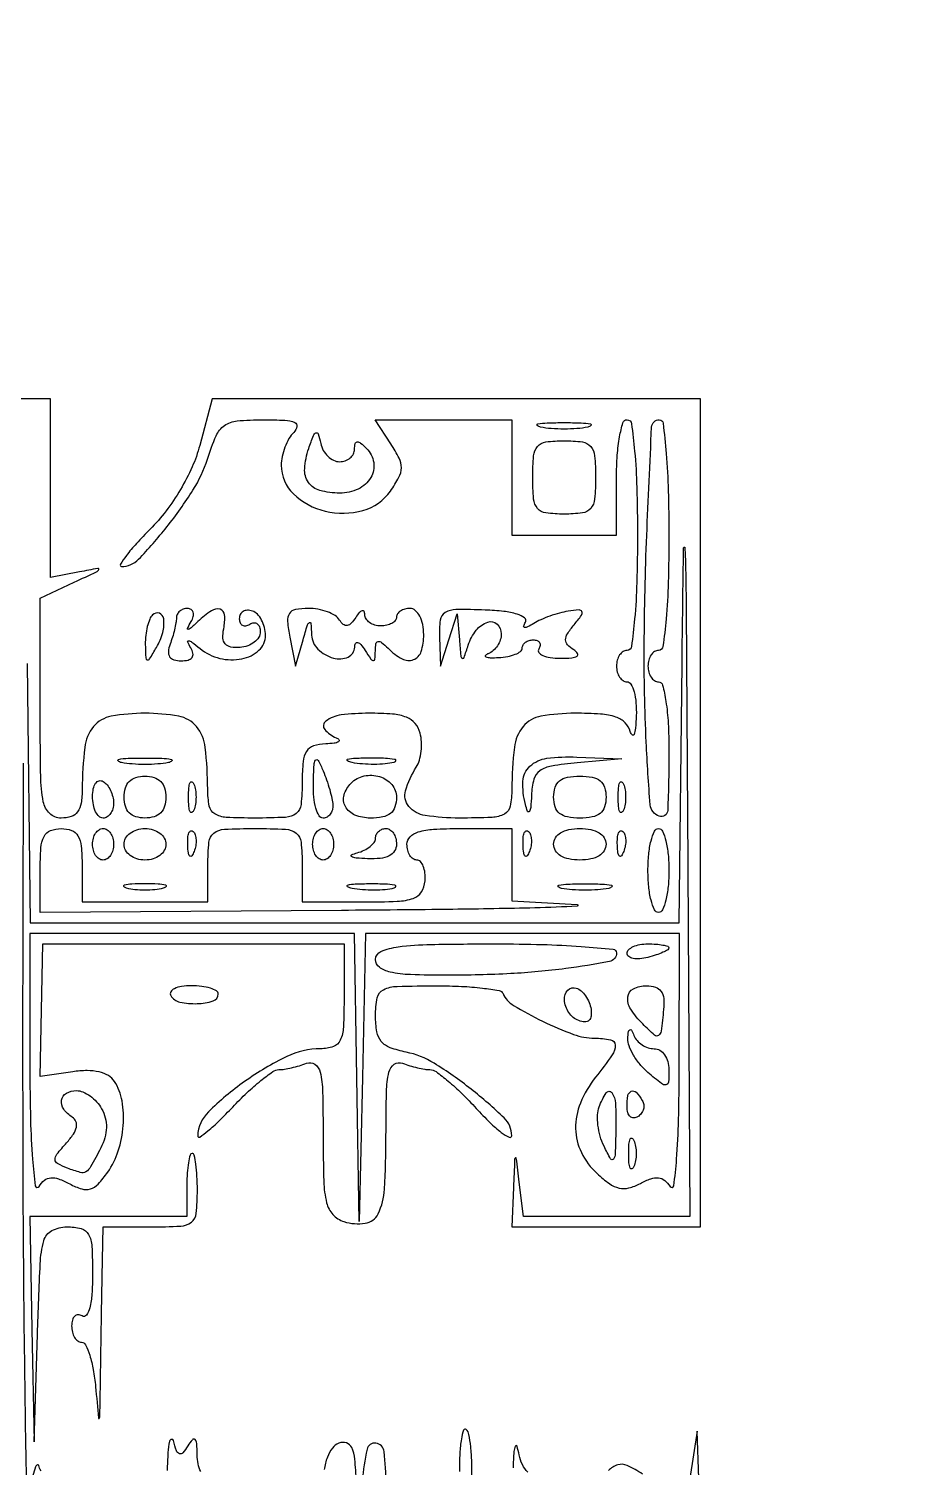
# Model space of a CAD drawing. Extents: x 23 to 255, y 40 to 184.
# Drawn here: x 113.27 to 120.31, y 117.35 to 128.96 of the extents above; entities that cross this region are included whole.
import ezdxf

# ---------------------------------------------------------------- set-up
doc = ezdxf.new("R2010")
doc.units = 0
doc.header["$MEASUREMENT"] = 0

msp = doc.modelspace()

# ---------------------------------------------------------------- linework, layer by layer
for points in [[(207.919475, 175.632891, 0.000007), (191.762556, 175.634099, 0.00002), (173.0434, 175.634494, 0.000013), (151.49745, 175.633531), (95.9364, 175.6296)], [(113.258181, 123.83325), (113.282356, 121.7394), (115.902, 121.7394), (118.521644, 121.7394), (118.545819, 123.83325, -0.001176), (118.558796, 124.76699, -0.973751), (118.569007, 124.767095, -0.007474), (118.578651, 124.328753, -0.000268), (118.589597, 122.64885), (118.6092, 119.3706), (117.93776, 119.3706), (117.26632, 119.3706), (117.232199, 119.64555, 0.000683), (117.207745, 119.840426, 0.602997), (117.20077, 119.843046, 0.202828), (117.194408, 119.829695, 0.000452), (117.184539, 119.60325), (117.171, 119.286), (117.9324, 119.286), (118.6938, 119.286), (118.6938, 122.6277), (118.6938, 125.9694), (116.723246, 125.9694), (114.752693, 125.9694), (114.652019, 125.592993, -0.039651), (114.590543, 125.419533, -0.028781), (114.496377, 125.237507, -0.02836), (114.379822, 125.064053, -0.034272), (114.250953, 124.916193, 0.011089), (114.140628, 124.800863, 0.022128), (114.059605, 124.70404, 0.027115), (114.011457, 124.633409, 0.584208), (114.021384, 124.6158, 0.204421), (114.157659, 124.673945, 0.022547), (114.38617, 124.934937, 0.028084), (114.597676, 125.232521, 0.063327), (114.714126, 125.48295, -0.024675), (114.784517, 125.671033, -0.138174), (114.851628, 125.753674, -0.132364), (114.953472, 125.790956, -0.021934), (115.164081, 125.8002, -0.010813), (115.340165, 125.796391, -0.08681), (115.419032, 125.77905, -0.357988), (115.436676, 125.746257, -0.148957), (115.41132, 125.69868, 0.066101), (115.372422, 125.64787, 0.039098), (115.339621, 125.578776, 0.038443), (115.317255, 125.503333, 0.052891), (115.3098, 125.433057, 0.204005), (115.407952, 125.202504, 0.134325), (115.664722, 125.062639, 0.125883), (115.970101, 125.068359, 0.174388), (116.191957, 125.224903, 0.02996), (116.260249, 125.336013, 0.121526), (116.279703, 125.41241, 0.119155), (116.261581, 125.489909, 0.028291), (116.194804, 125.605603), (116.067299, 125.8002), (116.61915, 125.8002), (117.171, 125.8002), (117.171, 125.3349), (117.171, 124.8696), (117.594, 124.8696), (118.017, 124.8696), (118.017, 125.3349, -0.017105), (118.023104, 125.513266, -0.027868), (118.041851, 125.663518, -0.026982), (118.068519, 125.775491, -0.332234), (118.1016, 125.8002, -0.375539), (118.138119, 125.768268, -0.010792), (118.163127, 125.5464, -0.015486), (118.180704, 125.252294, -0.007181), (118.1862, 124.8696, -0.007181), (118.180704, 124.486906, -0.015486), (118.163127, 124.1928, -0.010792), (118.138119, 123.970932, -0.375539), (118.1016, 123.939, 0.148195), (118.069337, 123.929223, 0.098894), (118.041851, 123.901723, 0.082425), (118.023319, 123.860614, 0.064853), (118.017, 123.8121, 0.064853), (118.023319, 123.763586, 0.082425), (118.041851, 123.722477, 0.098894), (118.069337, 123.694977, 0.148195), (118.1016, 123.6852, -0.273787), (118.133477, 123.666331, -0.059136), (118.158466, 123.604433, -0.046219), (118.174008, 123.515601, -0.029135), (118.176386, 123.41025, -0.013336), (118.17027, 123.312273, -0.069126), (118.15809, 123.259556, -0.544712), (118.143248, 123.256421, -0.132213), (118.127883, 123.28335, 0.134276), (118.086643, 123.35495, 0.11564), (118.012447, 123.400544, 0.064136), (117.888409, 123.424742, 0.016144), (117.682264, 123.4314, 0.043856), (117.406935, 123.407204, 0.177254), (117.263527, 123.323914, 0.146255), (117.192121, 123.15657, 0.02698), (117.172155, 122.81805, -0.049174), (117.157994, 122.681366, -0.220367), (117.111454, 122.61824, -0.115918), (117.012274, 122.590697, -0.01002), (116.748, 122.5854, -0.036982), (116.473254, 122.605749, -0.18232), (116.339936, 122.680066, -0.252914), (116.313662, 122.805714, -0.068972), (116.400526, 122.996615, 0.072131), (116.425447, 123.052309, 0.041012), (116.439759, 123.124867, 0.039976), (116.442291, 123.201915, 0.052229), (116.431664, 123.271565, 0.111322), (116.391206, 123.349752, 0.126162), (116.322653, 123.39875, 0.073983), (116.209186, 123.424345, 0.018543), (116.019033, 123.4314, 0.031075), (115.793729, 123.417384, 0.129904), (115.668765, 123.367091, 0.430252), (115.66102, 123.301307, 0.123583), (115.75395, 123.233629, -0.134342), (115.775776, 123.217016, -0.451325), (115.772721, 123.201531, -0.102704), (115.736735, 123.18947, -0.020908), (115.66935, 123.184279, 0.06744), (115.570311, 123.167304, 0.178132), (115.514223, 123.124044, 0.118225), (115.486234, 123.041217, 0.022635), (115.479, 122.8815, -0.023974), (115.470033, 122.694598, -0.206324), (115.430657, 122.623, -0.154453), (115.345121, 122.591334, -0.012019), (115.0983, 122.5854, -0.01243), (114.865442, 122.59119, -0.125016), (114.773295, 122.619539, -0.211958), (114.729555, 122.682675, -0.045822), (114.716445, 122.81805, 0.026963), (114.696527, 123.155949, 0.145368), (114.625386, 123.32351, 0.17738), (114.482689, 123.407017, 0.04462), (114.21, 123.4314, 0.04462), (113.937311, 123.407017, 0.17738), (113.794614, 123.32351, 0.145368), (113.723473, 123.155949, 0.026963), (113.703555, 122.81805, -0.037006), (113.694599, 122.70483, -0.120355), (113.666013, 122.635776, -0.15744), (113.614109, 122.598213, -0.078694), (113.5332, 122.5854, -0.19353), (113.440716, 122.62259, -0.155705), (113.38918, 122.717557, -0.043499), (113.367934, 122.926514, -0.003596), (113.364, 123.473457), (113.364, 124.361515), (113.63895, 124.489105, 0.001367), (113.818939, 124.573227, 0.166681), (113.836834, 124.590589, 0.619224), (113.829996, 124.599798, 0.002917), (113.68125, 124.572336), (113.4486, 124.527976), (113.4486, 125.248688), (113.4486, 125.9694), (105.2847, 125.9694)], [(113.254593, 117.173367, -0.001112), (113.237869, 118.291421, -0.002369), (113.226727, 119.685284, -0.001281), (113.22554, 121.401, -0.00053), (113.230305, 123.027283, -0.002357)], [(118.716918, 116.106606, -0.000043), (118.700794, 116.607749, -0.00004), (118.687152, 117.033947, -0.000238)], [(116.847086, 117.255822, 0.015938), (116.848062, 117.389605, 0.020923), (116.839955, 117.511477, 0.018967), (116.825401, 117.610326, 0.151462), (116.804178, 117.650622, 0.554471), (116.782537, 117.645621, 0.041703), (116.764502, 117.574325, 0.027716), (116.751956, 117.459661, 0.013392), (116.748, 117.312)], [(118.68018, 117.2556), (118.668387, 117.6363), (118.6092, 117.2556, -0.000901)], [(114.660369, 117.311515, -0.067332), (114.639161, 117.373101, -0.047632), (114.631705, 117.44595, 0.013982), (114.628475, 117.538808, 0.189128), (114.614383, 117.569008, 0.428111), (114.592568, 117.567947, 0.037191), (114.555673, 117.518271, -0.034301), (114.514974, 117.462808, -0.314665), (114.487628, 117.455549, -0.225535), (114.464321, 117.479256, -0.020647), (114.439882, 117.560571, 0.391757), (114.423757, 117.570983, 0.306548), (114.408004, 117.55576, 0.035822), (114.395452, 117.464011, 0.009985), (114.389014, 117.31905, -0.013225)], [(115.91678, 117.231795, 0.014654), (115.90401, 117.412131, 0.082912), (115.878813, 117.504812, 0.212604), (115.836523, 117.541974, 0.168665), (115.7751, 117.539994, 0.140603), (115.722582, 117.500417, 0.071188), (115.682288, 117.427271, 0.056009), (115.656625, 117.326542, 0.034405)], [(116.1558, 117.208307, 0.028458), (116.140771, 117.472155, 0.340192), (116.074138, 117.540924, 0.395393), (116.002488, 117.491091, 0.030116), (115.964039, 117.236378)], [(117.300613, 117.306635, -0.088649), (117.256825, 117.367128, -0.06495), (117.230705, 117.44595, 0.026268), (117.21355, 117.515209, 0.687311), (117.19993, 117.51618, 0.092763), (117.188545, 117.472078, 0.006096), (117.181226, 117.3402, -0.010315)], [(113.371636, 117.31794, -0.160749), (113.352863, 117.359738, 0.534362), (113.341728, 117.365619, 0.177843), (113.326689, 117.348583, 0.031007), (113.304179, 117.278116, 0.009935)], [(118.227234, 117.29095, 0.035763), (118.103719, 117.359804, 0.18345), (118.026848, 117.365517, 0.131239), (117.951064, 117.319088, 0.015161)]]:
    msp.add_lwpolyline(points, format="xyb")
for points in [[(117.78435, 125.740495, -0.029693), (117.69766, 125.729081, -0.017887), (117.594, 125.725371, -0.017887), (117.49034, 125.729081, -0.029693), (117.40365, 125.740495, -0.142433), (117.377422, 125.753925, -0.611425), (117.381046, 125.766388, -0.039503), (117.457668, 125.774953, -0.008087), (117.594, 125.777158, -0.008087), (117.730332, 125.774953, -0.039503), (117.806954, 125.766388, -0.611425), (117.810578, 125.753925, -0.142433)], [(118.44, 124.8696, -0.007181), (118.434504, 124.486906, -0.015486), (118.416927, 124.1928, -0.010792), (118.391919, 123.970932, -0.375539), (118.3554, 123.939, 0.148195), (118.323137, 123.929223, 0.098894), (118.295651, 123.901723, 0.082425), (118.277119, 123.860614, 0.064853), (118.2708, 123.8121, 0.064853), (118.277119, 123.763586, 0.082425), (118.295651, 123.722477, 0.098894), (118.323137, 123.694977, 0.148195), (118.3554, 123.6852, -0.345347), (118.389285, 123.658627, -0.022017), (118.415596, 123.526575, -0.024301), (118.434048, 123.349894, -0.013867), (118.44, 123.1353, -0.010111), (118.430123, 122.646913, -0.502761), (118.361385, 122.600023, -0.297063), (118.289116, 122.693099, -0.009231), (118.256592, 123.19875, -0.012739), (118.240692, 123.982217, -0.008875), (118.260976, 124.866517, -0.002285), (118.30059, 125.741314, -0.399695), (118.362485, 125.8002, -0.382525), (118.393523, 125.772384, -0.006572), (118.41723, 125.526836, -0.012965), (118.434425, 125.226416, -0.007811)], [(115.781303, 125.4618, 0.082735), (115.827399, 125.46948, 0.092544), (115.866545, 125.491621, 0.100612), (115.892721, 125.524598, 0.118141), (115.902, 125.56332, -0.054631), (115.906828, 125.607372, -0.335061), (115.92315, 125.621285, -0.190544), (115.950315, 125.612364, -0.022883), (115.997833, 125.569007, -0.157677), (116.05631, 125.454631, -0.176077), (116.033165, 125.333462, -0.149384), (115.931618, 125.241316, -0.110528), (115.782748, 125.208, -0.066353), (115.622512, 125.229358, -0.176312), (115.529551, 125.294894, -0.172297), (115.499207, 125.406066, -0.062864), (115.532155, 125.568307, -0.008311), (115.569467, 125.672942, -0.203811), (115.590269, 125.694772, -0.448079), (115.608616, 125.686244, -0.019778), (115.628419, 125.60985, 0.073572), (115.649777, 125.553271, 0.073538), (115.686606, 125.50529, 0.079414), (115.732768, 125.472968, 0.11357)], [(117.8478, 125.3349, -0.021354), (117.84035, 125.160537, -0.157079), (117.808521, 125.084625, -0.185552), (117.741188, 125.048256, -0.032088), (117.594, 125.0388, -0.032088), (117.446812, 125.048256, -0.185552), (117.379479, 125.084625, -0.157079), (117.34765, 125.160537, -0.021354), (117.3402, 125.3349, -0.021354), (117.34765, 125.509263, -0.157079), (117.379479, 125.585175, -0.185552), (117.446812, 125.621544, -0.032088), (117.594, 125.631, -0.032088), (117.741188, 125.621544, -0.185552), (117.808521, 125.585175, -0.157079), (117.84035, 125.509263, -0.021354)], [(114.271688, 124.226288, 0.10148), (114.248113, 124.190549, 0.034351), (114.228876, 124.130947, 0.032508), (114.216137, 124.060348, 0.032043), (114.212573, 123.98835, 0.006472), (114.215601, 123.878429, 0.326101), (114.228282, 123.862452, 0.333241), (114.247068, 123.869824, 0.006619), (114.30316, 123.963337, 0.065235), (114.352852, 124.081938, 0.096701), (114.361124, 124.194004, 0.282481), (114.32605, 124.2383, 0.291847)], [(114.4638, 124.199719, -0.04425), (114.460348, 124.160791, -0.015326), (114.448716, 124.105548, -0.015089), (114.432107, 124.045151, -0.016969), (114.412449, 123.988219, 0.06809), (114.398713, 123.929671, 0.172798), (114.409272, 123.887925, 0.176026), (114.443637, 123.862746, 0.071086), (114.502042, 123.8544, 0.058249), (114.558335, 123.86098, 0.178399), (114.589841, 123.881885, 0.212851), (114.597051, 123.91531, 0.083696), (114.579453, 123.96015, -0.026528), (114.555189, 124.005865, -0.576597), (114.562236, 124.015922, -0.141731), (114.587443, 124.006202, -0.007881), (114.654404, 123.953656, 0.111182), (114.813891, 123.874703, 0.109103), (114.992982, 123.870965, 0.135598), (115.130146, 123.939956, 0.211893), (115.1829, 124.05885, 0.060772), (115.175016, 124.123478, 0.062336), (115.151836, 124.183723, 0.06892), (115.1176, 124.230735, 0.121084), (115.07715, 124.25625, 0.085815), (115.036772, 124.262375, 0.127007), (115.002464, 124.252756, 0.142516), (114.979702, 124.228888, 0.120213), (114.9714, 124.194857, 0.098379), (114.977921, 124.162034, 0.175683), (114.996251, 124.141962, 0.169814), (115.02371, 124.137911, 0.091163), (115.056, 124.1505, -0.1137), (115.088202, 124.161428, -0.184581), (115.115749, 124.153972, -0.157438), (115.134271, 124.12852, -0.079362), (115.1406, 124.088896, -0.137726), (115.128133, 124.044494, -0.091575), (115.092647, 124.004849, -0.079049), (115.039755, 123.975935, -0.066932), (114.977356, 123.96271, -0.058882), (114.902571, 123.965886, -0.175242), (114.85842, 123.99041, -0.172092), (114.839688, 124.037863, -0.056402), (114.845599, 124.113906, 0.061579), (114.853098, 124.225254, 0.32153), (114.816718, 124.270434, 0.221081), (114.746634, 124.258801, 0.03715), (114.637509, 124.17165, -0.004358), (114.574907, 124.114551, -0.184745), (114.558305, 124.1082, -0.561535), (114.553389, 124.116263, -0.009535), (114.583282, 124.17165, 0.065956), (114.599556, 124.212132, 0.132257), (114.59913, 124.246336, 0.182297), (114.582544, 124.268795, 0.144512), (114.553393, 124.2774, 0.0854), (114.51918, 124.271514, 0.093655), (114.490118, 124.254581, 0.100373), (114.470681, 124.229351, 0.114583)], [(115.379437, 124.04475), (115.42561, 123.8121), (115.486172, 124.0236, -0.00389), (115.521715, 124.144173, -0.192369), (115.536978, 124.163259, -0.547832), (115.548984, 124.156914, -0.00834), (115.555167, 124.062753, 0.189618), (115.606354, 123.949254, 0.125572), (115.731737, 123.877048, 0.173323), (115.850331, 123.885432, 0.294088), (115.903295, 123.965408, -0.105226), (115.910162, 123.99575, -0.377982), (115.926872, 124.003128, -0.145903), (115.952715, 123.985571, -0.027647), (115.9866, 123.939, 0.009151), (116.03417, 123.868264, 0.231435), (116.053994, 123.85729, 0.405593), (116.066898, 123.868605, 0.017425), (116.069905, 123.93477, -0.037242), (116.074844, 123.992732, -0.311655), (116.09208, 124.010734, -0.227685), (116.120308, 124.00368, -0.023205), (116.17272, 123.95592, 0.069962), (116.285856, 123.870679, 0.221312), (116.378134, 123.864171, 0.230564), (116.439902, 123.930158, 0.074935), (116.46036, 124.0659, 0.049496), (116.45229, 124.14722, 0.070541), (116.428212, 124.215577, 0.091356), (116.392552, 124.261361, 0.183743), (116.35038, 124.2774, 0.062242), (116.308327, 124.272145, 0.080522), (116.272707, 124.256691, 0.097971), (116.248866, 124.233787, 0.153723), (116.2404, 124.2069, -0.17482), (116.230697, 124.179998, -0.093122), (116.203123, 124.157109, -0.073362), (116.162049, 124.141619, -0.053595), (116.1135, 124.1364, -0.070386), (116.064905, 124.143275, -0.085103), (116.023496, 124.163322, -0.098631), (115.995564, 124.193096, -0.136523), (115.985305, 124.22805, 0.125383), (115.978602, 124.252885, 0.353909), (115.963025, 124.259061, 0.142963), (115.939475, 124.243399, 0.033797), (115.91128, 124.204918, -0.045108), (115.874821, 124.157447, -0.167837), (115.842096, 124.13986, -0.218762), (115.811165, 124.148427, -0.079241), (115.780682, 124.183768, 0.117139), (115.744646, 124.219704, 0.049008), (115.682598, 124.249896, 0.044899), (115.606839, 124.27047, 0.043889), (115.528039, 124.2774, 0.043983), (115.424424, 124.268268, 0.209632), (115.376139, 124.236001, 0.16656), (115.36085, 124.173071, 0.026045)], [(116.587233, 124.045433), (116.595666, 123.8121), (116.6634, 124.0236), (116.731134, 124.2351), (116.748, 124.0236, 0.003819), (116.759308, 123.894269, 0.240496), (116.771224, 123.87555, 0.471383), (116.785747, 123.880836, 0.006584), (116.819883, 123.9813, -0.088791), (116.883858, 124.100811, -0.14372), (116.97723, 124.167005, -0.275611), (117.052045, 124.15132, -0.209558), (117.0864, 124.07295, -0.080377), (117.078494, 124.024089, -0.065481), (117.055336, 123.976342, -0.066477), (117.021078, 123.936897, -0.089056), (116.98065, 123.912372, 0.111108), (116.959177, 123.898028, 0.538701), (116.961879, 123.886364, 0.0859), (116.99744, 123.879766, 0.015333), (117.06525, 123.881026, 0.033091), (117.138156, 123.889477, 0.049594), (117.199685, 123.907214, 0.06277), (117.242265, 123.930761, 0.239496), (117.2556, 123.957003, -0.133519), (117.262505, 123.9824, -0.100497), (117.281918, 124.004037, -0.087463), (117.310957, 124.018596, -0.072691), (117.345193, 124.0236, -0.091108), (117.375902, 124.017957, -0.169766), (117.395029, 124.001855, -0.175727), (117.399575, 123.977803, -0.098438), (117.389036, 123.949575, 0.307549), (117.390245, 123.92157, 0.132538), (117.421053, 123.897295, 0.068669), (117.481453, 123.880793, 0.032404), (117.562275, 123.87555, 0.017567), (117.655039, 123.87881, 0.121104), (117.698103, 123.892666, 0.433411), (117.702524, 123.914419, 0.100283), (117.671922, 123.943127, -0.062614), (117.621296, 123.983953, -0.197144), (117.605516, 124.023715, -0.142759), (117.620194, 124.072003, -0.028513), (117.674247, 124.145255, 0.014411), (117.734251, 124.221949, 0.267463), (117.737574, 124.251388, 0.320663), (117.714251, 124.265365, 0.018407), (117.626507, 124.255005, 0.028007), (117.556802, 124.240123, 0.01878), (117.479022, 124.215731, 0.018942), (117.405242, 124.186319, 0.035076), (117.348279, 124.156131, -0.018661), (117.299295, 124.128076, -0.159183), (117.274665, 124.123922, -0.462648), (117.267367, 124.135679, -0.06069), (117.281424, 124.166141, 0.390505), (117.27468, 124.201015, 0.085609), (117.21491, 124.230955, 0.045498), (117.106511, 124.253229, 0.018481), (116.956095, 124.264495, 0.011282), (116.720745, 124.268083, 0.132922), (116.633357, 124.243746, 0.230281), (116.593686, 124.183486, 0.041441)], [(114.40035, 123.033295, -0.029693), (114.31366, 123.021881, -0.017887), (114.21, 123.018171, -0.017887), (114.10634, 123.021881, -0.029693), (114.01965, 123.033295, -0.142433), (113.993422, 123.046725, -0.611425), (113.997046, 123.059188, -0.039503), (114.073668, 123.067753, -0.008087), (114.21, 123.069958, -0.008087), (114.346332, 123.067753, -0.039503), (114.422954, 123.059188, -0.611425), (114.426578, 123.046725, -0.142433)], [(116.220236, 123.034873, -0.041951), (116.150235, 123.022699, -0.020826), (116.060168, 123.01849, -0.020511), (115.965851, 123.021884, -0.028254), (115.881836, 123.033166, -0.082665), (115.844435, 123.047028, -0.67161), (115.84611, 123.059652, -0.053901), (115.908015, 123.068903, -0.008901), (116.0289, 123.071665, -0.009782), (116.150591, 123.069898, -0.038992), (116.224695, 123.061562, -0.417468), (116.233312, 123.048688, -0.285845)], [(117.69975, 123.031055, 0.01682), (117.492244, 123.005305, 0.114637), (117.397279, 122.966781, 0.176829), (117.349634, 122.89819, 0.053553), (117.330386, 122.770886, -0.008496), (117.324374, 122.670876, -0.127479), (117.31313, 122.638117, -0.608082), (117.2992, 122.6396, -0.029628), (117.280931, 122.696092, -0.075079), (117.261423, 122.883617, -0.197974), (117.317506, 123.00364, -0.154852), (117.455011, 123.067625, -0.042286), (117.697095, 123.07822), (118.0593, 123.06344)], [(115.726854, 122.69115, -0.079005), (115.722739, 122.650755, -0.095364), (115.706202, 122.616464, -0.107242), (115.67999, 122.593584, -0.126661), (115.6482, 122.5854, -0.271066), (115.616049, 122.604212, -0.058404), (115.590198, 122.666167, -0.045955), (115.57341, 122.755002, -0.029148), (115.569546, 122.86035, -0.005351), (115.574555, 123.015245, -0.150234), (115.587893, 123.052801, -0.552992), (115.607737, 123.05123, -0.018923), (115.6482, 122.9661, -0.017105), (115.676472, 122.893565, -0.014706), (115.701297, 122.815538, -0.014951), (115.719631, 122.743352, -0.040686)], [(113.9562, 122.707307, -0.067639), (113.949867, 122.660709, -0.08433), (113.931349, 122.62121, -0.09965), (113.903861, 122.594796, -0.142666), (113.8716, 122.5854, -0.195654), (113.839284, 122.598549, -0.086673), (113.811851, 122.636569, -0.066561), (113.793227, 122.692922, -0.0466), (113.787, 122.759593, -0.047867), (113.793052, 122.822669, -0.104212), (113.811851, 122.867258, -0.181468), (113.839611, 122.886458, -0.202618), (113.8716, 122.8815, -0.08825), (113.903988, 122.852538, -0.053305), (113.931349, 122.808763, -0.051278), (113.949925, 122.757817, -0.061875)], [(114.3792, 122.7546, -0.072254), (114.368469, 122.680731, -0.124864), (114.3369, 122.6277, -0.124864), (114.283869, 122.596131, -0.072254), (114.21, 122.5854, -0.072254), (114.136131, 122.596131, -0.124864), (114.0831, 122.6277, -0.124864), (114.051531, 122.680731, -0.072254), (114.0408, 122.7546, -0.072254), (114.051531, 122.828469, -0.124864), (114.0831, 122.8815, -0.124864), (114.136131, 122.913069, -0.072254), (114.21, 122.9238, -0.072254), (114.283869, 122.913069, -0.124864), (114.3369, 122.8815, -0.124864), (114.368469, 122.828469, -0.072254)], [(114.604429, 122.64885, -0.174857), (114.588585, 122.631136, -0.447206), (114.574293, 122.636292, -0.078554), (114.564397, 122.679184, -0.017491), (114.561758, 122.7546, -0.017491), (114.564397, 122.830016, -0.078554), (114.574293, 122.872908, -0.447206), (114.588585, 122.878064, -0.174857), (114.604429, 122.86035, -0.057986), (114.617655, 122.812127, -0.037979), (114.622031, 122.7546, -0.037979), (114.617655, 122.697073, -0.057986)], [(116.2404, 122.7546, -0.07578), (116.228339, 122.675477, -0.149477), (116.192813, 122.62347, -0.124434), (116.128962, 122.594407, -0.044917), (116.0289, 122.5854, -0.097514), (115.905344, 122.609728, -0.171432), (115.82854, 122.678239, -0.197156), (115.817846, 122.772032, -0.128095), (115.8738, 122.8674, -0.143119), (115.979582, 122.925339, -0.129538), (116.104435, 122.920234, -0.141494), (116.202887, 122.855785, -0.179402)], [(117.9324, 122.7546, -0.07578), (117.920339, 122.675477, -0.149477), (117.884813, 122.62347, -0.124434), (117.820962, 122.594407, -0.044917), (117.7209, 122.5854, -0.044917), (117.620838, 122.594407, -0.124434), (117.556988, 122.62347, -0.149477), (117.521461, 122.675477, -0.07578), (117.5094, 122.7546, -0.07578), (117.521461, 122.833723, -0.149477), (117.556988, 122.88573, -0.124434), (117.620838, 122.914793, -0.044917), (117.7209, 122.9238, -0.044917), (117.820962, 122.914793, -0.124434), (117.884813, 122.88573, -0.149477), (117.920339, 122.833723, -0.07578)], [(118.073029, 122.64885, -0.174857), (118.057185, 122.631136, -0.447206), (118.042893, 122.636292, -0.078554), (118.032997, 122.679184, -0.017491), (118.030358, 122.7546, -0.017491), (118.032997, 122.830016, -0.078554), (118.042893, 122.872908, -0.447206), (118.057185, 122.878064, -0.174857), (118.073029, 122.86035, -0.057986), (118.086255, 122.812127, -0.037979), (118.090631, 122.7546, -0.037979), (118.086255, 122.697073, -0.057986)], [(113.7024, 122.2047), (113.7024, 121.9086), (114.21, 121.9086), (114.7176, 121.9086), (114.7176, 122.2047, -0.023974), (114.726567, 122.391602, -0.206324), (114.765943, 122.4632, -0.154453), (114.851479, 122.494866, -0.012019), (115.0983, 122.5008, -0.012019), (115.345121, 122.494866, -0.154453), (115.430657, 122.4632, -0.206324), (115.470033, 122.391602, -0.023974), (115.479, 122.2047), (115.479, 121.9086), (115.968597, 121.9086, 0.009516), (116.24724, 121.913903, 0.07183), (116.376436, 121.93761, 0.172461), (116.441553, 121.988824, 0.122508), (116.470939, 122.0778, 0.044872), (116.47, 122.142579, 0.067802), (116.456634, 122.197297, 0.091879), (116.433653, 122.234098, 0.210357), (116.404342, 122.247, -0.1573), (116.374081, 122.256762, -0.097291), (116.348307, 122.284277, -0.079294), (116.330907, 122.325373, -0.060638), (116.325, 122.3739, -0.200296), (116.349962, 122.433713, -0.122766), (116.41665, 122.473305, -0.058865), (116.539843, 122.494942, -0.014068), (116.748, 122.5008), (117.171, 122.5008), (117.171, 122.208737), (117.171, 121.916674), (117.69975, 121.886638, -0.946371), (117.699729, 121.873905, -0.007275), (117.358706, 121.860636, -0.003124), (116.695511, 121.848638, -0.001285), (115.79625, 121.840301), (113.364, 121.824), (113.364, 122.1624, -0.017388), (113.37033, 122.344361, -0.098846), (113.395725, 122.43735, -0.184152), (113.446774, 122.484237, -0.094959), (113.5332, 122.5008, -0.087745), (113.618008, 122.485801, -0.177212), (113.669164, 122.442637, -0.10769), (113.695447, 122.359034, -0.022514)], [(113.9562, 122.3739, -0.064853), (113.949881, 122.325386, -0.082425), (113.931349, 122.284277, -0.098894), (113.903863, 122.256777, -0.148195), (113.8716, 122.247, -0.148195), (113.839337, 122.256777, -0.098894), (113.811851, 122.284277, -0.082425), (113.793319, 122.325386, -0.064853), (113.787, 122.3739, -0.064853), (113.793319, 122.422414, -0.082425), (113.811851, 122.463523, -0.098894), (113.839337, 122.491023, -0.148195), (113.8716, 122.5008, -0.148195), (113.903863, 122.491023, -0.098894), (113.931349, 122.463523, -0.082425), (113.949881, 122.422414, -0.064853)], [(114.3792, 122.3739, -0.130775), (114.366239, 122.325191, -0.10214), (114.32985, 122.284012, -0.08892), (114.275092, 122.256464, -0.072314), (114.21, 122.247, -0.072314), (114.144908, 122.256464, -0.08892), (114.09015, 122.284012, -0.10214), (114.053761, 122.325191, -0.130775), (114.0408, 122.3739, -0.130775), (114.053761, 122.422609, -0.10214), (114.09015, 122.463788, -0.08892), (114.144908, 122.491336, -0.072314), (114.21, 122.5008, -0.072314), (114.275092, 122.491336, -0.08892), (114.32985, 122.463788, -0.10214), (114.366239, 122.422609, -0.130775)], [(115.7328, 122.3739, -0.064853), (115.726481, 122.325386, -0.082425), (115.707949, 122.284277, -0.098894), (115.680463, 122.256777, -0.148195), (115.6482, 122.247, -0.148195), (115.615937, 122.256777, -0.098894), (115.588451, 122.284277, -0.082425), (115.569919, 122.325386, -0.064853), (115.5636, 122.3739, -0.064853), (115.569919, 122.422414, -0.082425), (115.588451, 122.463523, -0.098894), (115.615937, 122.491023, -0.148195), (115.6482, 122.5008, -0.148195), (115.680463, 122.491023, -0.098894), (115.707949, 122.463523, -0.082425), (115.726481, 122.422414, -0.064853)], [(116.2404, 122.3739, -0.142417), (116.224661, 122.319763, -0.135487), (116.182111, 122.281253, -0.090377), (116.110065, 122.260067, -0.03699), (116.00775, 122.256814, -0.010989), (115.914728, 122.262788, -0.109045), (115.877617, 122.274403, -0.602595), (115.878109, 122.288689, -0.049066), (115.92315, 122.305317, 0.046657), (115.979792, 122.32592, 0.05682), (116.02771, 122.35567, 0.067019), (116.060424, 122.389555, 0.159836), (116.0712, 122.422403, -0.107094), (116.077681, 122.452314, -0.099498), (116.096051, 122.477771, -0.095859), (116.123503, 122.494838, -0.091527), (116.1558, 122.5008, -0.148195), (116.188063, 122.491023, -0.098894), (116.215549, 122.463523, -0.082425), (116.234081, 122.422414, -0.064853)], [(117.9324, 122.3739, -0.140575), (117.917356, 122.32145, -0.118484), (117.876, 122.28084, -0.088208), (117.80917, 122.255344, -0.04716), (117.7209, 122.247, -0.04716), (117.63263, 122.255344, -0.088208), (117.5658, 122.28084, -0.118484), (117.524444, 122.32145, -0.140575), (117.5094, 122.3739, -0.140575), (117.524444, 122.42635, -0.118484), (117.5658, 122.46696, -0.088208), (117.63263, 122.492456, -0.04716), (117.7209, 122.5008, -0.04716), (117.80917, 122.492456, -0.088208), (117.876, 122.46696, -0.118484), (117.917356, 122.42635, -0.140575)], [(118.44, 122.1624, -0.023598), (118.433876, 122.032713, -0.037669), (118.415149, 121.923405, -0.04382), (118.388151, 121.845239, -0.295869), (118.3554, 121.824, -0.295869), (118.322649, 121.845239, -0.04382), (118.295651, 121.923405, -0.037669), (118.276924, 122.032713, -0.023598), (118.2708, 122.1624, -0.023598), (118.276924, 122.292087, -0.037669), (118.295651, 122.401395, -0.04382), (118.322649, 122.479561, -0.295869), (118.3554, 122.5008, -0.295869), (118.388151, 122.479561, -0.04382), (118.415149, 122.401395, -0.037669), (118.433876, 122.292087, -0.023598)], [(114.606191, 122.315738, -0.054073), (114.587448, 122.280487, -0.470617), (114.57203, 122.279028, -0.168741), (114.560074, 122.303711, -0.018894), (114.555079, 122.36685, -0.028489), (114.556009, 122.425747, -0.077125), (114.565376, 122.466354, -0.208169), (114.580997, 122.481797, -0.296942), (114.599513, 122.477887, -0.126455), (114.615861, 122.450229, -0.060344), (114.622558, 122.409172, -0.05415), (114.619392, 122.362003, -0.051402)], [(117.313391, 122.315738, -0.054073), (117.294648, 122.280487, -0.470617), (117.27923, 122.279028, -0.168741), (117.267274, 122.303711, -0.018894), (117.262279, 122.36685, -0.028489), (117.263209, 122.425747, -0.077125), (117.272576, 122.466354, -0.208169), (117.288197, 122.481797, -0.296942), (117.306713, 122.477887, -0.126455), (117.323061, 122.450229, -0.060344), (117.329758, 122.409172, -0.05415), (117.326592, 122.362003, -0.051402)], [(118.074791, 122.315738, -0.054073), (118.056048, 122.280487, -0.470617), (118.04063, 122.279028, -0.168741), (118.028674, 122.303711, -0.018894), (118.023679, 122.36685, -0.028489), (118.024609, 122.425747, -0.077125), (118.033976, 122.466354, -0.208169), (118.049597, 122.481797, -0.296942), (118.068113, 122.477887, -0.126455), (118.084461, 122.450229, -0.060344), (118.091158, 122.409172, -0.05415), (118.087992, 122.362003, -0.051402)], [(114.35805, 122.019483, -0.039571), (114.290601, 122.007452, -0.024357), (114.21, 122.003524, -0.024357), (114.129399, 122.007452, -0.039571), (114.06195, 122.019483, -0.161593), (114.040027, 122.033722, -0.542911), (114.044369, 122.046808, -0.052887), (114.104082, 122.055828, -0.011065), (114.21, 122.058173, -0.011065), (114.315918, 122.055828, -0.052887), (114.375631, 122.046808, -0.542911), (114.379973, 122.033722, -0.161593)], [(116.220236, 122.019673, -0.041951), (116.150235, 122.007499, -0.020826), (116.060168, 122.00329, -0.020511), (115.965851, 122.006684, -0.028254), (115.881836, 122.017966, -0.082665), (115.844435, 122.031828, -0.67161), (115.84611, 122.044452, -0.053901), (115.908015, 122.053703, -0.008901), (116.0289, 122.056465, -0.009782), (116.150591, 122.054698, -0.038992), (116.224695, 122.046362, -0.417468), (116.233312, 122.033488, -0.285845)], [(117.95355, 122.018095, -0.029693), (117.86686, 122.006681, -0.017887), (117.7632, 122.002971, -0.017887), (117.65954, 122.006681, -0.029693), (117.57285, 122.018095, -0.142433), (117.546622, 122.031525, -0.611425), (117.550246, 122.043988, -0.039503), (117.626868, 122.052553, -0.008087), (117.7632, 122.054758, -0.008087), (117.899532, 122.052553, -0.039503), (117.976154, 122.043988, -0.611425), (117.979778, 122.031525, -0.142433)], [(113.280695, 120.57615, 0.005621), (113.286001, 120.149778, 0.013188), (113.301943, 119.831607, 0.014782), (113.324616, 119.618507, 0.699374), (113.354537, 119.611985, -0.080079), (113.399068, 119.662286, -0.151723), (113.448752, 119.682431, -0.111532), (113.512106, 119.673626, -0.032801), (113.602035, 119.632837, 0.047546), (113.699277, 119.592138, 0.151305), (113.768918, 119.592067, 0.132698), (113.831943, 119.631859, 0.033204), (113.908894, 119.727526, 0.074973), (113.994231, 119.899186, 0.059128), (114.034197, 120.103079, 0.06115), (114.024879, 120.302452, 0.09926), (113.964277, 120.460228, 0.121683), (113.915496, 120.506967, 0.073866), (113.840726, 120.536345, 0.058457), (113.743166, 120.547134, 0.034786), (113.62647, 120.538227), (113.362594, 120.499498), (113.374203, 121.034849), (113.385811, 121.5702), (114.601606, 121.5702), (115.8174, 121.5702), (115.8174, 121.1472, -0.010852), (115.812011, 120.898927, -0.095077), (115.786717, 120.792334, -0.206784), (115.731001, 120.74142, -0.08292), (115.62705, 120.723884, 0.113136), (115.35591, 120.661263, 0.041267), (115.014796, 120.459202, 0.039413), (114.721763, 120.214354, 0.191607), (114.635691, 120.020226, 0.610615), (114.651626, 120.011247, 0.026536), (114.717491, 120.059909, 0.020979), (114.808716, 120.141765, 0.010348), (114.917939, 120.252876, -0.014426), (115.033553, 120.368586, -0.019299), (115.145275, 120.466251, -0.016775), (115.24215, 120.539321, -0.15438), (115.29172, 120.555, 0.040589), (115.335091, 120.558527, 0.0161), (115.393774, 120.570084, 0.015809), (115.456633, 120.586691, 0.019131), (115.514381, 120.606351, -0.249627), (115.581768, 120.598031, -0.185683), (115.624316, 120.534692, -0.050258), (115.644016, 120.376497, -0.005866), (115.6482, 120.019852, 0.007145), (115.65343, 119.653854, 0.052654), (115.676708, 119.480906, 0.125659), (115.727363, 119.38571, 0.131869), (115.816643, 119.32854, 0.114515), (115.988121, 119.314915, 0.246187), (116.092121, 119.390985, 0.100699), (116.143961, 119.58922, 0.013766), (116.1558, 120.019144, -0.005858), (116.159983, 120.376213, -0.050201), (116.179681, 120.534581, -0.185515), (116.222229, 120.598, -0.249868), (116.289619, 120.606351, 0.01886), (116.347263, 120.586691, 0.015728), (116.409809, 120.570084, 0.016017), (116.468051, 120.558518, 0.041024), (116.510859, 120.555, -0.159132), (116.559734, 120.539041, -0.01633), (116.656718, 120.463164, -0.019067), (116.768584, 120.362107, -0.014107), (116.88464, 120.242368, 0.013843), (116.994641, 120.128755, 0.029557), (117.086882, 120.048704, 0.049734), (117.150347, 120.009243, 0.555326), (117.171, 120.022104, 0.204427), (117.110112, 120.164805, 0.023892), (116.84296, 120.397433, 0.028568), (116.54484, 120.606476, 0.089492), (116.318068, 120.695976, -0.038795), (116.189296, 120.732302, -0.130093), (116.11811, 120.782186, -0.133902), (116.082065, 120.859833, -0.042123), (116.0712, 120.988575, -0.049345), (116.085733, 121.135477, -0.234475), (116.135876, 121.200373, -0.106435), (116.245395, 121.227202, -0.007044), (116.57175, 121.2318, -0.011854), (116.765611, 121.227203, -0.018006), (116.933547, 121.213162, -0.012937), (117.068291, 121.193444, -0.250394), (117.1005, 121.16835, 0.15503), (117.184629, 121.073551, 0.021163), (117.4206, 120.946158, 0.024288), (117.670808, 120.839148, 0.089129), (117.839703, 120.8088, -0.04726), (117.969005, 120.796551, -0.352676), (118.006192, 120.752739, -0.161791), (117.982056, 120.673344, -0.012647), (117.8478, 120.493485, 0.068358), (117.725878, 120.285403, 0.102645), (117.686486, 120.079396, 0.111067), (117.733055, 119.886478, 0.09092), (117.859961, 119.715828, 0.032929), (117.959206, 119.634882, 0.099174), (118.03857, 119.599378, 0.119529), (118.116587, 119.600547, 0.059693), (118.20912, 119.636666, -0.03667), (118.29402, 119.674386, -0.112247), (118.356163, 119.681957, -0.146587), (118.405607, 119.661433, -0.080535), (118.449463, 119.611985, 0.699374), (118.479384, 119.618507, 0.014782), (118.502057, 119.831607, 0.013188), (118.517999, 120.149778, 0.005621), (118.523305, 120.57615), (118.5246, 121.6548), (117.257987, 121.6548), (115.991375, 121.6548), (115.965244, 120.49155), (115.939113, 119.3283), (115.920557, 120.49155), (115.902, 121.6548), (114.5907, 121.6548), (113.2794, 121.6548)], [(118.017, 121.497099, -0.360271), (117.959413, 121.427551, -0.01401), (117.606436, 121.370734, -0.019787), (117.162875, 121.329808, -0.01311), (116.651592, 121.3164, -0.008705), (116.35274, 121.321603, -0.04514), (116.189082, 121.342174, -0.104783), (116.102672, 121.381185, -0.238877), (116.0712, 121.4433, -0.303591), (116.115229, 121.50913, -0.065619), (116.2545, 121.546291, -0.028132), (116.51789, 121.565673, -0.004301), (117.0441, 121.5702, -0.007045), (117.41714, 121.564943, -0.011704), (117.731211, 121.548727, -0.005388), (117.99036, 121.526444, -0.38621)], [(118.44, 121.537767, -0.269386), (118.431298, 121.522787, -0.023188), (118.390298, 121.501864, -0.025621), (118.335636, 121.480394, -0.016817), (118.2708, 121.461087, -0.040966), (118.205969, 121.449699, -0.070464), (118.151303, 121.452363, -0.106581), (118.114928, 121.467817, -0.24384), (118.1016, 121.49352, -0.206609), (118.114253, 121.522833, -0.082769), (118.151303, 121.547675, -0.063112), (118.206027, 121.56457, -0.043375), (118.2708, 121.5702, -0.018041), (118.335658, 121.567859, -0.029316), (118.390298, 121.560673, -0.029396), (118.430732, 121.550427, -0.326917)], [(114.418173, 121.152583, 0.203654), (114.492148, 121.100283, 0.06169), (114.631993, 121.08761, 0.066929), (114.760974, 121.109288, 0.328791), (114.8022, 121.165203, 0.266994), (114.787459, 121.190841, 0.057246), (114.738605, 121.212237, 0.04551), (114.668653, 121.226962, 0.029137), (114.585707, 121.2318, 0.035221), (114.50608, 121.226184, 0.075356), (114.447191, 121.20853, 0.145298), (114.418149, 121.182526, 0.283643)], [(117.810913, 121.042722, -0.06389), (117.811918, 120.987245, -0.179051), (117.794802, 120.953027, -0.201006), (117.761248, 120.940555, -0.081574), (117.712555, 120.950609, -0.156239), (117.632158, 121.015142, -0.127601), (117.59618, 121.119971, -0.213299), (117.623391, 121.196045, -0.289919), (117.692358, 121.213114, -0.101959), (117.731493, 121.190448, -0.05875), (117.767756, 121.149537, -0.05515), (117.795874, 121.097785, -0.060518)], [(118.396946, 121.04145, -0.005706), (118.376396, 120.864863, -0.211343), (118.355916, 120.83099, -0.34965), (118.323804, 120.832993, -0.012593), (118.2285, 120.923614, -0.053194), (118.131503, 121.043781, -0.169667), (118.107673, 121.142572, -0.260976), (118.153039, 121.207479, -0.113034), (118.259249, 121.2318, -0.077835), (118.330569, 121.22063, -0.159797), (118.375835, 121.18779, -0.134605), (118.397538, 121.129894, -0.04891)], [(118.32015, 120.7242, -0.139238), (118.365853, 120.711221, -0.100029), (118.404794, 120.674741, -0.085508), (118.431016, 120.62018, -0.069464), (118.44, 120.555828, -0.018683), (118.436194, 120.454002, -0.353196), (118.415794, 120.432269, -0.206269), (118.379505, 120.442267, -0.008108), (118.2708, 120.53233, -0.041541), (118.206555, 120.597315, -0.040387), (118.153264, 120.672613, -0.043286), (118.117646, 120.746605, -0.103811), (118.108279, 120.806452, -0.016585), (118.113034, 120.862392, -0.257591), (118.123871, 120.877503, -0.402606), (118.137734, 120.872892, -0.02517), (118.157629, 120.82995, 0.087674), (118.182889, 120.789519, 0.065245), (118.222971, 120.755264, 0.064399), (118.271144, 120.732099, 0.080074)], [(113.860223, 120.239935, -0.065957), (113.889619, 120.16601, -0.067509), (113.898437, 120.087572, -0.063901), (113.886061, 120.005955, -0.050122), (113.852967, 119.922685, -0.007003), (113.771143, 119.77018, -0.130683), (113.733635, 119.731216, -0.208448), (113.687943, 119.725077, -0.022239), (113.583956, 119.759761, -0.033252), (113.504771, 119.796354, -0.265827), (113.48448, 119.829318, -0.178836), (113.499002, 119.872882, -0.014966), (113.577359, 119.964854, 0.035135), (113.631659, 120.034055, 0.094188), (113.656362, 120.091322, 0.153891), (113.652462, 120.136583, 0.157761), (113.623311, 120.170894, -0.100719), (113.554169, 120.235869, -0.193922), (113.536926, 120.308656, -0.229322), (113.575159, 120.364382, -0.130386), (113.655896, 120.3858, -0.099761), (113.708852, 120.375128, -0.055621), (113.766529, 120.342952, -0.052314), (113.819888, 120.295725, -0.05795)], [(118.011274, 120.06855, -0.004093), (118.006188, 119.87469, -0.149388), (117.99189, 119.833083, -0.54684), (117.969405, 119.83438, -0.015563), (117.91583, 119.936979, -0.04396), (117.885224, 120.017741, -0.037856), (117.867298, 120.106764, -0.039623), (117.863626, 120.190511, -0.082947), (117.876601, 120.254229, -0.0509), (117.934275, 120.368299, -0.528342), (117.978245, 120.369567, -0.146736), (118.008411, 120.283222, -0.015693)], [(118.224887, 120.307046, -0.108373), (118.236867, 120.272927, -0.099685), (118.234006, 120.235816, -0.095498), (118.216706, 120.201425, -0.090427), (118.18758, 120.175153, -0.136093), (118.154928, 120.165656, -0.190788), (118.126857, 120.176367, -0.140899), (118.107912, 120.207317, -0.067432), (118.1016, 120.253907, -0.039415), (118.108804, 120.345155, -0.25701), (118.136048, 120.380206, -0.315493), (118.174936, 120.37215, -0.050477)], [(118.157629, 119.77245, -0.174857), (118.141785, 119.754736, -0.447206), (118.127493, 119.759892, -0.078554), (118.117597, 119.802784, -0.017491), (118.114958, 119.8782, -0.017491), (118.117597, 119.953616, -0.078554), (118.127493, 119.996508, -0.447206), (118.141785, 120.001664, -0.174857), (118.157629, 119.98395, -0.057986), (118.170855, 119.935727, -0.037979), (118.175231, 119.8782, -0.037979), (118.170855, 119.820673, -0.057986)], [(114.5484, 119.6244), (114.5484, 119.3706), (113.9139, 119.3706), (113.2794, 119.3706), (113.297242, 118.46115), (113.315084, 117.5517), (113.342501, 118.41885, -0.003273), (113.364246, 118.988493, -0.0553), (113.393287, 119.174124, -0.205041), (113.457709, 119.255414, -0.124683), (113.57846, 119.286, -0.061391), (113.695347, 119.271594, -0.210497), (113.754414, 119.225733, -0.111949), (113.781297, 119.129609, -0.012433), (113.787, 118.900307, -0.016966), (113.781683, 118.74365, -0.045191), (113.764078, 118.633283, -0.091154), (113.736857, 118.573977, -0.397171), (113.7024, 118.5669, 0.139169), (113.670282, 118.576032, 0.191142), (113.642651, 118.565083, 0.138808), (113.623998, 118.533961, 0.066118), (113.6178, 118.487293, 0.058717), (113.623744, 118.43685, 0.077764), (113.64129, 118.394144, 0.096353), (113.667263, 118.365534, 0.161775), (113.697765, 118.3554, -0.289827), (113.730812, 118.334488, -0.034268), (113.764046, 118.249782, -0.032467), (113.792527, 118.133636, -0.020749), (113.811112, 117.99585, 0.000429), (113.834915, 117.741836, 0.716912), (113.840896, 117.740419, 0.136668), (113.846162, 117.758214, 0.000265), (113.850835, 118.0593, -0.000224), (113.853785, 118.250399, -0.000136), (113.857431, 118.476087, -0.000137), (113.861168, 118.699766, -0.000242), (113.864388, 118.88415), (113.8716, 119.286), (114.2523, 119.286, 0.012019), (114.499121, 119.291934, 0.154453), (114.584657, 119.3236, 0.206324), (114.624033, 119.395198, 0.023974), (114.633, 119.5821, 0.013419), (114.629953, 119.695618, 0.022059), (114.620574, 119.791221, 0.017877), (114.607372, 119.864754, 0.353005), (114.5907, 119.8782, 0.340374), (114.574112, 119.865428, 0.023342), (114.560826, 119.803646, 0.025624), (114.55145, 119.721695, 0.01567)]]:
    msp.add_lwpolyline(points, format="xyb", close=True)

doc.saveas('drawing.dxf')
